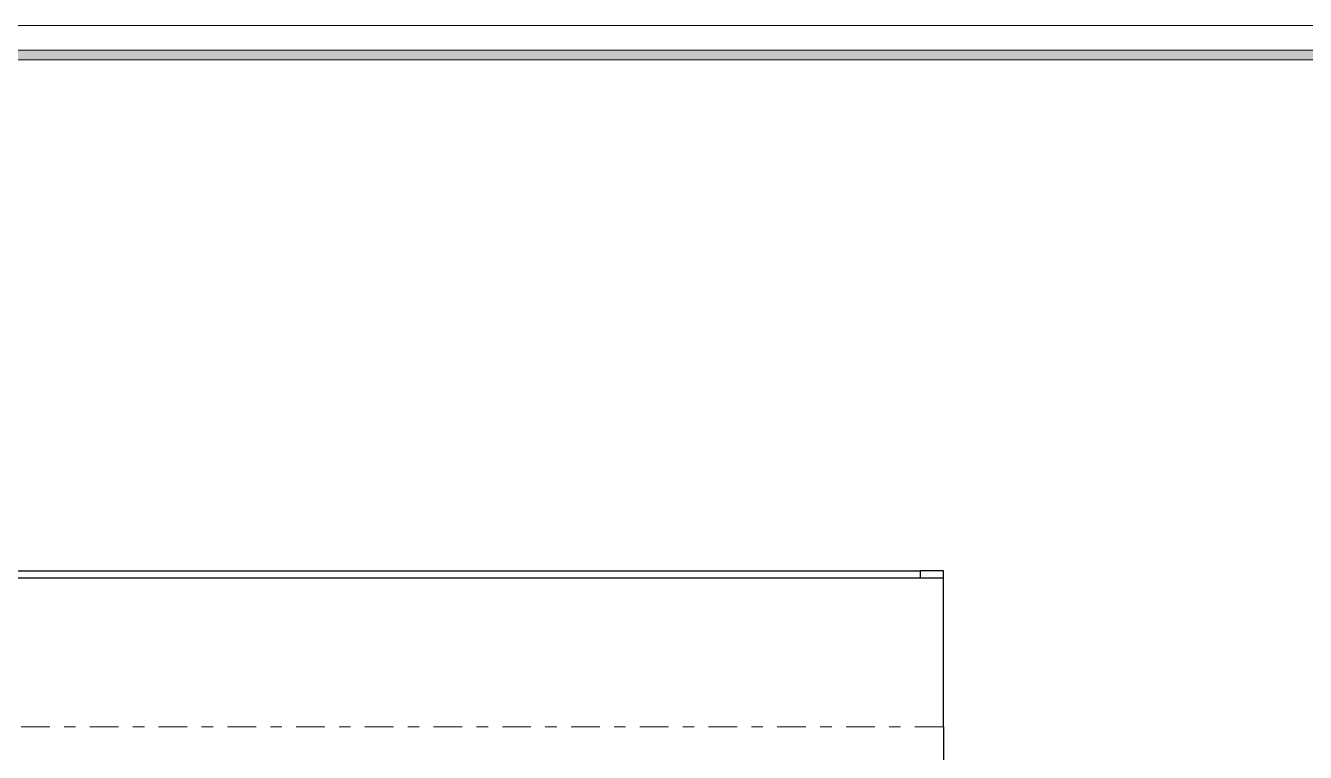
# Model space of a CAD drawing. Header units: metres. Extents: x 294 to 1101, y -498 to -355.
# Drawn here: x 569.01 to 580.18, y -463.7 to -457.36 of the extents above; entities that cross this region are included whole.
import ezdxf

# ---------------------------------------------------------------- set-up
doc = ezdxf.new("R2010")
doc.units = ezdxf.units.M
doc.linetypes.add('DASHDOT2', pattern=[0.5, 0.25, -0.125, 0, -0.125])
doc.layers.add('19-JARDINERIA', color=80, linetype='Continuous', lineweight=0)
doc.layers.add('roof', color=16, linetype='DASHDOT2', lineweight=18)

msp = doc.modelspace()

# ---------------------------------------------------------------- hatches: boundary and pattern name
at = {"layer": '19-JARDINERIA'}
h = msp.add_hatch(color=251, dxfattribs=at)
h.paths.add_polyline_path([(536.373, -492.583), (585.895, -492.583), (585.895, -457.576), (536.373, -457.576)])
h.paths.add_polyline_path([(536.459, -492.497), (585.809, -492.497), (585.809, -457.662), (536.459, -457.662)], flags=16)

# ---------------------------------------------------------------- linework, layer by layer
for p, q in [((567.729, -462.12), (576.825, -462.12)), ((576.825, -462.18), (576.825, -462.12)), ((577.025, -462.12), (576.825, -462.12)), ((577.025, -462.18), (577.025, -462.12)), ((567.729, -462.18), (576.825, -462.18)), ((576.825, -462.18), (577.025, -462.18)), ((577.025, -463.28), (577.025, -462.18)), ((577.025, -463.48), (577.025, -463.28)), ((577.025, -463.48), (577.025, -463.88))]:
    msp.add_line(p, q)
at = {"layer": '19-JARDINERIA', "color": 251}
for points in [[(536.16, -492.796), (586.108, -492.796), (586.108, -457.363), (536.16, -457.363)], [(536.373, -492.583), (585.895, -492.583), (585.895, -457.576), (536.373, -457.576)], [(536.459, -492.497), (585.809, -492.497), (585.809, -457.662), (536.459, -457.662)]]:
    msp.add_lwpolyline(points, close=True, dxfattribs=at)
at = {"layer": 'roof'}
msp.add_line((577.025, -463.48), (553.256, -463.48), dxfattribs=at)

doc.saveas('drawing.dxf')
